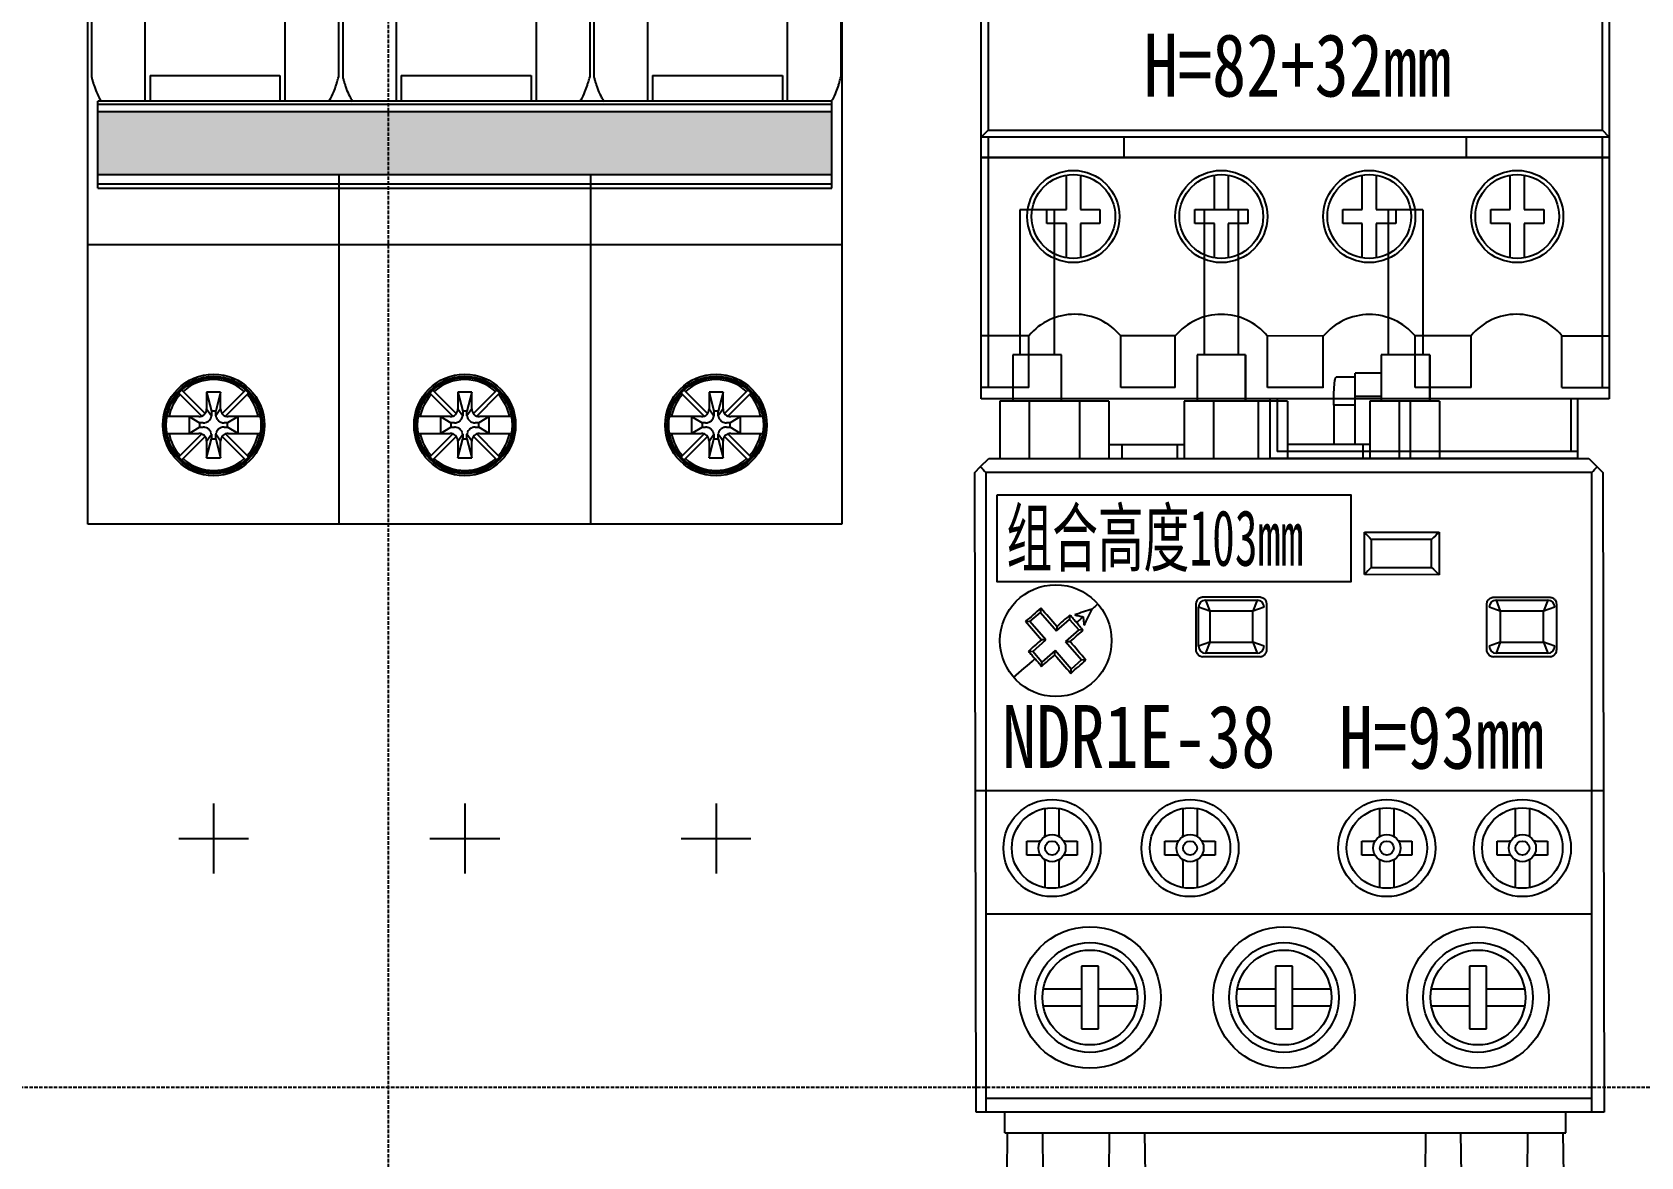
# Model space of a CAD drawing. Extents: x 1014823 to 1015223, y 81094 to 81594.
# Drawn here: x 1014997.7 to 1015112.9, y 81339.4 to 81419.9 of the extents above; entities that cross this region are included whole.
import ezdxf
from ezdxf.enums import TextEntityAlignment as Align

# ---------------------------------------------------------------- set-up
doc = ezdxf.new("R2010")
doc.units = 0
doc.header["$MEASUREMENT"] = 0
doc.linetypes.add('LYJS-XX', pattern=[0.35, 0.25, -0.1])
doc.layers.add('LY-JS-BJ', color=7, linetype='Continuous')
doc.styles.add('-宋体', font='', dxfattribs={"width": 0.8})
doc.styles.add('LY-SJ-元器件', font='', dxfattribs={"width": 0.6, "height": 4})
doc.styles.get('-宋体').set_extended_font_data('SimSun')
doc.styles.get('LY-SJ-元器件').set_extended_font_data('SimSun')

# ---------------------------------------------------------------- blocks, each defined once
blk = doc.blocks.new('热继NDC1 09-12A+NDR1E-38-2022.1')
at = {"color": 0, "linetype": 'Continuous', "lineweight": 25}
for p, q in [((0, -33.53), (0, 36.92)), ((45, 36.92), (45, -33.53)), ((0.5, 14.28), (0.5, -14.28)), ((44.5, -14.28), (44.5, 14.28)), ((0.5, -14.28), (0, -14.78)), ((45, -14.78), (0, -14.78)), ((0.5, -14.28), (44.5, -14.28)), ((0.5, -14.78), (0.5, -32.63)), ((10.25, -16.28), (10.25, -14.78)), ((34.75, -14.78), (34.75, -16.28)), ((45, -14.78), (44.5, -14.28)), ((44.5, -32.71), (44.5, -14.78)), ((0, -16.22), (45, -16.22)), ((45, -16.28), (0, -16.28)), ((6.1, -19.97), (6.1, -17.51)), ((7.1, -17.51), (7.1, -19.97)), ((16.7, -19.97), (16.7, -17.51)), ((17.7, -17.51), (17.7, -19.97)), ((27.3, -19.97), (27.3, -17.51)), ((28.3, -17.51), (28.3, -19.97)), ((37.9, -19.97), (37.9, -17.51)), ((38.9, -17.51), (38.9, -19.97)), ((5.24, -19.99), (2.76, -19.99)), ((2.76, -19.99), (2.76, -30.38)), ((4.7, -19.97), (6.1, -19.97)), ((4.7, -20.97), (4.7, -19.97)), ((5.24, -30.38), (5.24, -19.99)), ((7.1, -19.97), (8.5, -19.97)), ((8.5, -19.97), (8.5, -20.97)), ((15.3, -19.97), (16.7, -19.97)), ((15.3, -20.97), (15.3, -19.97)), ((18.44, -19.99), (15.96, -19.99)), ((15.96, -19.99), (15.96, -30.38)), ((17.7, -19.97), (19.1, -19.97)), ((18.44, -30.38), (18.44, -19.99)), ((19.1, -19.97), (19.1, -20.97)), ((25.9, -19.97), (27.3, -19.97)), ((25.9, -20.97), (25.9, -19.97)), ((28.3, -19.97), (29.7, -19.97)), ((31.64, -19.99), (29.16, -19.99)), ((29.16, -19.99), (29.16, -30.38)), ((29.7, -19.97), (29.7, -20.97)), ((31.66, -30.38), (31.66, -19.99)), ((36.5, -19.97), (37.9, -19.97)), ((36.5, -20.97), (36.5, -19.97)), ((38.9, -19.97), (40.3, -19.97)), ((40.3, -19.97), (40.3, -20.97)), ((6.1, -20.97), (4.7, -20.97)), ((6.1, -23.42), (6.1, -20.97)), ((7.1, -20.97), (7.1, -23.42)), ((8.5, -20.97), (7.1, -20.97)), ((16.7, -20.97), (15.3, -20.97)), ((16.7, -23.42), (16.7, -20.97)), ((17.7, -20.97), (17.7, -23.42)), ((19.1, -20.97), (17.7, -20.97)), ((27.3, -20.97), (25.9, -20.97)), ((27.3, -23.42), (27.3, -20.97)), ((28.3, -20.97), (28.3, -23.42)), ((29.7, -20.97), (28.3, -20.97)), ((37.9, -20.97), (36.5, -20.97)), ((37.9, -23.42), (37.9, -20.97)), ((38.9, -20.97), (38.9, -23.42)), ((40.3, -20.97), (38.9, -20.97)), ((3.4, -29.01), (0, -29.01)), ((3.4, -32.71), (3.4, -29.01)), ((10, -32.71), (10, -29.02)), ((13.9, -32.72), (13.9, -29.02)), ((20.5, -32.72), (20.5, -29.02)), ((24.5, -29.03), (20.5, -29.02)), ((24.5, -32.73), (24.5, -29.03)), ((35.1, -29.01), (31.09, -29.01)), ((35.1, -32.71), (35.1, -29.01)), ((41.6, -32.71), (41.6, -29.01)), ((5.74, -30.38), (2.26, -30.38)), ((2.26, -30.38), (2.26, -33.69)), ((5.74, -33.69), (5.74, -30.38)), ((5.76, -33.69), (5.76, -30.38)), ((18.94, -30.38), (15.46, -30.38)), ((15.46, -30.38), (15.46, -33.69)), ((18.94, -33.69), (18.94, -30.38)), ((18.96, -33.69), (18.96, -30.38)), ((32.14, -30.38), (28.66, -30.38)), ((28.66, -30.38), (28.66, -33.69)), ((32.14, -33.69), (32.14, -30.38)), ((32.16, -33.69), (32.16, -30.38)), ((26.79, -31.98), (25.42, -31.98)), ((26.79, -36.79), (26.79, -31.69)), ((28.66, -31.69), (26.79, -31.69)), ((3.4, -32.71), (0, -32.71)), ((13.9, -32.71), (10, -32.71)), ((24.5, -32.72), (20.5, -32.72)), ((28.66, -33.35), (26.79, -33.35)), ((35.1, -32.71), (31.09, -32.71)), ((41.6, -32.71), (45, -32.71)), ((9.14, -33.69), (1.34, -33.69)), ((1.34, -33.69), (1.34, -37.79)), ((3.44, -33.69), (3.44, -37.79)), ((7.04, -33.69), (7.04, -37.79)), ((9.14, -33.69), (9.14, -37.79)), ((21.94, -33.69), (14.54, -33.69)), ((14.54, -33.69), (14.54, -37.79)), ((16.64, -33.69), (16.64, -37.79)), ((19.84, -33.69), (19.84, -37.79)), ((20.7, -37.79), (20.7, -33.53)), ((21.2, -33.53), (21.2, -37.29)), ((21.94, -33.69), (21.94, -37.79)), ((26.79, -33.98), (25.25, -33.98)), ((25.25, -33.98), (25.25, -36.79)), ((32.84, -33.69), (27.84, -33.69)), ((27.84, -33.69), (27.84, -37.79)), ((29.94, -33.69), (29.94, -37.79)), ((30.74, -33.69), (30.74, -37.79)), ((32.84, -33.69), (32.84, -37.79)), ((42.25, -33.53), (42.25, -37.29)), ((42.75, -37.79), (42.75, -33.53)), ((9.14, -36.79), (14.54, -36.79)), ((10.07, -36.79), (10.07, -37.79)), ((14.04, -36.79), (14.04, -37.79)), ((27.84, -36.79), (21.94, -36.79)), ((27.34, -36.79), (27.34, -37.79)), ((-0.07, -38.4), (0.54, -37.79)), ((0.54, -37.79), (43.54, -37.79)), ((42.75, -37.79), (20.7, -37.79)), ((43.54, -37.79), (44.14, -38.4)), ((-0.46, -38.79), (-0.07, -38.4)), ((-0.36, -84.59), (-0.46, -38.79)), ((0.33, -38.79), (0.34, -84.59)), ((43.75, -38.79), (0.33, -38.79)), ((43.74, -84.59), (43.75, -38.79)), ((44.14, -38.4), (44.54, -38.79)), ((44.54, -38.79), (44.64, -84.59)), ((27.45, -43.08), (32.8, -43.06)), ((27.45, -46.11), (27.45, -43.08)), ((32.27, -43.59), (27.93, -43.59)), ((27.93, -43.59), (27.93, -45.59)), ((32.27, -45.59), (32.27, -43.59)), ((32.8, -43.06), (32.8, -46.12)), ((27.93, -45.59), (32.27, -45.59)), ((32.8, -46.12), (27.45, -46.11)), ((15.4, -51.51), (15.4, -48.21)), ((15.9, -47.71), (19.94, -47.71)), ((16.07, -47.94), (16.37, -48.74)), ((16.07, -47.94), (19.77, -47.94)), ((19.77, -47.94), (19.47, -48.74)), ((20.44, -48.21), (20.44, -51.39)), ((36.22, -51.39), (36.22, -48.23)), ((36.72, -47.73), (40.71, -47.73)), ((36.89, -47.94), (37.19, -48.74)), ((36.89, -47.94), (40.59, -47.94)), ((40.59, -47.94), (40.29, -48.74)), ((41.21, -48.23), (41.21, -51.39)), ((3.18, -49.45), (3.49, -49.47)), ((3.49, -49.47), (4.24, -48.82)), ((4.63, -50.79), (3.49, -49.47)), ((4.26, -48.51), (4.24, -48.82)), ((4.24, -48.82), (5.39, -50.14)), ((5.39, -50.14), (6.33, -49.32)), ((6.35, -49.01), (6.33, -49.32)), ((6.33, -49.32), (6.99, -50.07)), ((16.37, -48.74), (15.57, -48.44)), ((15.57, -51.24), (15.57, -48.44)), ((19.47, -48.74), (16.37, -48.74)), ((16.37, -48.74), (16.37, -50.94)), ((20.27, -48.44), (19.47, -48.74)), ((19.47, -50.94), (19.47, -48.74)), ((37.19, -48.74), (36.39, -48.44)), ((40.29, -48.74), (37.19, -48.74)), ((37.19, -48.74), (37.19, -50.94)), ((41.09, -48.44), (40.29, -48.74)), ((40.29, -50.94), (40.29, -48.74)), ((5.41, -49.82), (5.39, -50.14)), ((6.99, -50.07), (6.04, -50.89)), ((7.3, -50.09), (6.99, -50.07)), ((3.38, -51.59), (3.69, -51.61)), ((3.69, -51.61), (4.63, -50.79)), ((4.35, -52.37), (3.69, -51.61)), ((4.63, -50.79), (4.32, -50.77)), ((5.29, -51.55), (4.35, -52.37)), ((5.27, -51.87), (5.29, -51.55)), ((6.44, -52.87), (5.29, -51.55)), ((6.04, -50.89), (6.36, -50.91)), ((6.04, -50.89), (7.19, -52.21)), ((16.37, -50.94), (15.57, -51.24)), ((16.37, -50.94), (16.07, -51.74)), ((19.77, -51.74), (16.07, -51.74)), ((16.37, -50.94), (19.47, -50.94)), ((20.27, -51.24), (19.47, -50.94)), ((19.47, -50.94), (19.77, -51.74)), ((37.19, -50.94), (36.39, -51.24)), ((37.19, -50.94), (36.89, -51.74)), ((40.59, -51.74), (36.89, -51.74)), ((37.19, -50.94), (40.29, -50.94)), ((41.09, -51.24), (40.29, -50.94)), ((40.29, -50.94), (40.59, -51.74)), ((4.32, -52.68), (4.35, -52.37)), ((6.42, -53.18), (6.44, -52.87)), ((7.19, -52.21), (6.44, -52.87)), ((7.5, -52.23), (7.19, -52.21)), ((19.94, -52.01), (15.9, -52.01)), ((40.71, -52.01), (36.72, -52.01)), ((44.54, -61.59), (-0.41, -61.59)), ((4.57, -64.69), (4.57, -62.86)), ((5.57, -62.86), (5.57, -64.69)), ((14.46, -64.69), (14.46, -62.86)), ((15.46, -62.86), (15.46, -64.69)), ((28.56, -64.69), (28.56, -62.86)), ((29.56, -62.86), (29.56, -64.69)), ((38.27, -64.69), (38.27, -62.86)), ((39.27, -62.86), (39.27, -64.69)), ((3.27, -66.19), (3.27, -65.19)), ((3.27, -65.19), (4.07, -65.19)), ((6.07, -65.19), (6.87, -65.19)), ((6.87, -65.19), (6.87, -66.19)), ((13.16, -66.19), (13.16, -65.19)), ((13.16, -65.19), (13.96, -65.19)), ((15.96, -65.19), (16.76, -65.19)), ((16.76, -65.19), (16.76, -66.19)), ((27.26, -66.19), (27.26, -65.19)), ((27.26, -65.19), (28.06, -65.19)), ((30.06, -65.19), (30.86, -65.19)), ((30.86, -65.19), (30.86, -66.19)), ((36.97, -66.19), (36.97, -65.19)), ((36.97, -65.19), (37.77, -65.19)), ((39.77, -65.19), (40.57, -65.19)), ((40.57, -65.19), (40.57, -66.19)), ((4.07, -66.19), (3.27, -66.19)), ((4.57, -68.53), (4.57, -66.69)), ((5.57, -66.69), (5.57, -68.53)), ((6.87, -66.19), (6.07, -66.19)), ((13.96, -66.19), (13.16, -66.19)), ((14.46, -68.53), (14.46, -66.69)), ((15.46, -66.69), (15.46, -68.53)), ((16.76, -66.19), (15.96, -66.19)), ((28.06, -66.19), (27.26, -66.19)), ((28.56, -68.53), (28.56, -66.69)), ((29.56, -66.69), (29.56, -68.53)), ((30.86, -66.19), (30.06, -66.19)), ((37.77, -66.19), (36.97, -66.19)), ((38.27, -68.53), (38.27, -66.69)), ((39.27, -66.69), (39.27, -68.53)), ((40.57, -66.19), (39.77, -66.19)), ((7.19, -74.14), (7.19, -78.64)), ((8.39, -78.64), (8.39, -74.14)), ((21.09, -74.14), (21.09, -78.64)), ((22.29, -78.64), (22.29, -74.14)), ((34.99, -74.14), (34.99, -78.64)), ((36.19, -78.64), (36.19, -74.14)), ((7.19, -75.79), (4.44, -75.79)), ((11.14, -75.79), (8.39, -75.79)), ((21.09, -75.79), (18.34, -75.79)), ((25.04, -75.79), (22.29, -75.79)), ((34.99, -75.79), (32.24, -75.79)), ((38.94, -75.79), (36.19, -75.79)), ((4.44, -76.99), (7.19, -76.99)), ((8.39, -76.99), (11.14, -76.99)), ((18.34, -76.99), (21.09, -76.99)), ((22.29, -76.99), (25.04, -76.99)), ((32.24, -76.99), (34.99, -76.99)), ((36.19, -76.99), (38.94, -76.99)), ((7.19, -78.64), (8.39, -78.64)), ((21.09, -78.64), (22.29, -78.64)), ((34.99, -78.64), (36.19, -78.64)), ((44.64, -84.59), (-0.36, -84.59)), ((1.69, -86.09), (1.69, -84.59)), ((41.89, -86.09), (41.89, -84.59)), ((1.69, -86.09), (41.89, -86.09)), ((1.85, -89.09), (1.89, -86.09)), ((4.44, -89.09), (4.41, -86.09)), ((9.17, -89.09), (9.2, -86.09)), ((11.76, -89.09), (11.72, -86.09)), ((31.82, -89.09), (31.85, -86.09)), ((34.41, -89.09), (34.37, -86.09)), ((39.14, -89.09), (39.17, -86.09)), ((41.73, -89.09), (41.69, -86.09))]:
    blk.add_line(p, q, dxfattribs=at)
at = {"color": 0}
for p, q in [((13.9, -29.02), (10, -29.02)), ((31.09, -32.71), (31.09, -29.01)), ((41.6, -29.01), (45, -29.01)), ((45, -33.53), (0, -33.53)), ((42.75, -37.29), (21.2, -37.29)), ((0.34, -70.41), (43.74, -70.41)), ((8.39, -74.14), (7.19, -74.14)), ((22.29, -74.14), (21.09, -74.14)), ((36.19, -74.14), (34.99, -74.14))]:
    blk.add_line(p, q, dxfattribs=at)
at = {"color": 0, "linetype": 'Continuous', "lineweight": 25}
for points in [[(25.25, -33.98, -0.001758), (25.25, -33.59, -0.011422), (25.28, -32.87, -0.011426), (25.31, -32.43, -0.009863), (25.33, -32.27, -0.014216), (25.35, -32.14, -0.013097), (25.37, -32.07, -0.030196), (25.39, -32.02, -0.040876), (25.4, -32, -0.145828), (25.41, -31.99, -0.206593), (25.41, -31.99, -0.074019), (25.42, -31.99)], [(-0.07, -38.4, -0.000659), (0.33, -38.79)], [(43.75, -38.79, -0.000662), (44.14, -38.4)], [(27.45, -43.08, 0.000564), (27.93, -43.59)], [(32.8, -43.06, -0.000516), (32.27, -43.59)], [(27.93, -45.59, 0.000564), (27.45, -46.11)], [(32.27, -45.59, -0.000514), (32.8, -46.12)], [(15.4, -48.21, -0.003741), (15.41, -48.16, -0.014995), (15.42, -48.1, -0.027405), (15.43, -48.04, -0.085515), (15.5, -47.91, -0.095494), (15.64, -47.78, -0.073468), (15.76, -47.73, -0.019194), (15.8, -47.72, -0.011323), (15.85, -47.71, -0.003732), (15.9, -47.71)], [(19.94, -47.71, -0.003741), (19.99, -47.71, -0.014992), (20.05, -47.72, -0.027393), (20.11, -47.74, -0.08547), (20.23, -47.8, -0.095503), (20.37, -47.95, -0.073516), (20.41, -48.06, -0.019205), (20.42, -48.11, -0.011328), (20.43, -48.16, -0.003734), (20.44, -48.21)], [(36.22, -48.23, -0.003744), (36.23, -48.18, -0.015012), (36.24, -48.12, -0.027457), (36.25, -48.06, -0.085689), (36.32, -47.93, -0.095508), (36.47, -47.8, -0.073247), (36.58, -47.75, -0.019153), (36.62, -47.74, -0.011307), (36.67, -47.73, -0.003728), (36.72, -47.73)], [(40.71, -47.73, -0.003735), (40.76, -47.73, -0.01496), (40.82, -47.74, -0.027295), (40.87, -47.76, -0.085145), (41, -47.82, -0.095453), (41.14, -47.97, -0.073957), (41.18, -48.08, -0.019291), (41.19, -48.13, -0.011364), (41.2, -48.18, -0.003743), (41.21, -48.23)], [(15.9, -52.01, -0.007427), (15.86, -52.01, -0.055898), (15.77, -51.99, -0.2388), (15.44, -51.69, -0.04704), (15.41, -51.61, -0.019594), (15.41, -51.57, -0.01072), (15.4, -51.54, -0.003889), (15.4, -51.51)], [(20.44, -51.39, -0.010273), (20.43, -51.55, -0.054922), (20.42, -51.64, -0.232608), (20.13, -51.97, -0.044832), (20.05, -52, -0.027772), (20, -52.01, -0.010942), (19.96, -52.01, -0.003969), (19.94, -52.01)], [(36.72, -52.01, -0.00739), (36.68, -52.01, -0.055681), (36.59, -51.99, -0.238735), (36.26, -51.69, -0.047166), (36.23, -51.61, -0.019674), (36.23, -51.57, -0.010761), (36.22, -51.54, -0.036018), (36.22, -51.39)], [(41.21, -51.39, -0.010373), (41.2, -51.55, -0.055344), (41.19, -51.65, -0.232752), (40.9, -51.97, -0.044633), (40.82, -52, -0.027544), (40.77, -52.01, -0.010856), (40.73, -52.01, -0.003939), (40.71, -52.01)], [(0.34, -83.6, 0.00028), (43.74, -83.6)]]:
    blk.add_lwpolyline(points, format="xyb", dxfattribs=at)
at = {"color": 1, "linetype": 'ByBlock'}
blk.add_lwpolyline([(1.13, -40.39), (26.48, -40.39), (26.48, -46.64), (1.13, -46.64)], close=True, dxfattribs=at)
at = {"color": 0, "linetype": 'Continuous', "lineweight": 25, "flags": 128}
for points in [[(8.36, -48.22), (8.31, -48.26), (8.26, -48.31), (8.2, -48.35), (8.15, -48.4), (8.1, -48.44), (8.05, -48.49), (8, -48.53), (7.95, -48.58)], [(4.26, -48.51), (4.13, -48.63), (3.99, -48.75), (3.86, -48.86), (3.72, -48.98), (3.59, -49.1), (3.45, -49.22), (3.31, -49.33), (3.18, -49.45)], [(3.18, -49.45), (3.32, -49.62), (3.46, -49.78), (3.6, -49.95), (3.75, -50.11), (3.89, -50.28), (4.03, -50.44), (4.17, -50.61), (4.32, -50.77)], [(5.41, -49.82), (5.27, -49.66), (5.12, -49.49), (4.98, -49.33), (4.84, -49.16), (4.69, -49), (4.55, -48.84), (4.41, -48.67), (4.26, -48.51)], [(6.35, -49.01), (6.24, -49.11), (6.12, -49.21), (6, -49.31), (5.88, -49.41), (5.76, -49.51), (5.65, -49.62), (5.53, -49.72), (5.41, -49.82)], [(6.83, -49.55), (6.77, -49.48), (6.71, -49.41), (6.65, -49.35), (6.59, -49.28), (6.53, -49.21), (6.47, -49.14), (6.41, -49.07), (6.35, -49.01)], [(7.95, -48.58), (7.79, -48.63), (7.64, -48.68), (7.48, -48.73), (7.33, -48.78), (7.17, -48.83), (7.02, -48.89), (6.86, -48.94), (6.71, -48.99)], [(6.71, -48.99), (6.78, -49.01), (6.86, -49.03), (6.93, -49.05), (7.01, -49.06), (7.08, -49.08), (7.15, -49.1), (7.23, -49.12), (7.3, -49.14)], [(7.3, -49.14), (7.24, -49.19), (7.18, -49.24), (7.12, -49.29), (7.06, -49.34), (7, -49.4), (6.95, -49.45), (6.89, -49.5), (6.83, -49.55)], [(7.3, -50.09), (7.24, -50.03), (7.18, -49.96), (7.12, -49.89), (7.06, -49.82), (7, -49.75), (6.94, -49.69), (6.89, -49.62), (6.83, -49.55)], [(7.3, -49.14), (7.31, -49.21), (7.32, -49.29), (7.33, -49.37), (7.33, -49.44), (7.34, -49.52), (7.35, -49.59), (7.36, -49.67), (7.37, -49.74)], [(7.37, -49.74), (7.44, -49.6), (7.51, -49.45), (7.58, -49.31), (7.66, -49.16), (7.73, -49.01), (7.8, -48.87), (7.88, -48.72), (7.95, -48.58)], [(6.36, -50.91), (6.48, -50.81), (6.6, -50.71), (6.71, -50.61), (6.83, -50.5), (6.95, -50.4), (7.07, -50.3), (7.18, -50.2), (7.3, -50.09)], [(4.32, -50.77), (4.2, -50.87), (4.08, -50.98), (3.96, -51.08), (3.85, -51.18), (3.73, -51.28), (3.61, -51.39), (3.5, -51.49), (3.38, -51.59)], [(3.38, -51.59), (3.44, -51.66), (3.5, -51.73), (3.56, -51.8), (3.62, -51.86), (3.67, -51.93), (3.73, -52), (3.79, -52.07), (3.85, -52.14)], [(7.5, -52.23), (7.36, -52.07), (7.22, -51.9), (7.07, -51.74), (6.93, -51.57), (6.79, -51.41), (6.65, -51.24), (6.51, -51.08), (6.36, -50.91)], [(2.32, -53.47), (2.51, -53.3), (2.7, -53.14), (2.89, -52.97), (3.08, -52.8), (3.28, -52.64), (3.47, -52.47), (3.66, -52.3), (3.85, -52.14)], [(3.85, -52.14), (3.91, -52.2), (3.97, -52.27), (4.03, -52.34), (4.09, -52.41), (4.15, -52.48), (4.21, -52.54), (4.27, -52.61), (4.32, -52.68)], [(4.32, -52.68), (4.44, -52.58), (4.56, -52.48), (4.68, -52.38), (4.8, -52.27), (4.91, -52.17), (5.03, -52.07), (5.15, -51.97), (5.27, -51.87)], [(5.27, -51.87), (5.41, -52.03), (5.55, -52.2), (5.7, -52.36), (5.84, -52.52), (5.98, -52.69), (6.13, -52.85), (6.27, -53.01), (6.42, -53.18)], [(6.42, -53.18), (6.55, -53.06), (6.69, -52.94), (6.82, -52.82), (6.96, -52.71), (7.09, -52.59), (7.23, -52.47), (7.36, -52.35), (7.5, -52.23)]]:
    blk.add_lwpolyline(points, dxfattribs=at)
at = {"color": 0}
for centre, radius in [((6.6, -20.47), 3.3), ((17.2, -20.47), 3.3), ((27.8, -20.47), 3.3), ((38.4, -20.47), 3.3), ((6.6, -20.47), 3), ((17.2, -20.47), 3), ((27.8, -20.47), 3), ((38.4, -20.47), 3), ((5.34, -50.84), 4), ((5.07, -65.69), 3.48), ((14.96, -65.69), 3.48), ((29.06, -65.69), 3.48), ((38.77, -65.69), 3.48), ((5.07, -65.69), 2.88), ((14.96, -65.69), 2.88), ((29.06, -65.69), 2.88), ((38.77, -65.69), 2.88), ((5.07, -65.69), 0.975), ((5.07, -65.69), 0.5), ((14.96, -65.69), 0.975), ((14.96, -65.69), 0.5), ((29.06, -65.69), 0.975), ((29.06, -65.69), 0.5), ((38.77, -65.69), 0.975), ((38.77, -65.69), 0.5), ((7.79, -76.39), 5.07), ((21.69, -76.39), 5.07), ((35.59, -76.39), 5.07), ((7.79, -76.39), 3.93), ((21.69, -76.39), 3.93), ((35.59, -76.39), 3.93), ((7.79, -76.39), 3.4), ((21.69, -76.39), 3.4), ((35.59, -76.39), 3.4)]:
    blk.add_circle(centre, radius, dxfattribs=at)
at = {"color": 0, "linetype": 'Continuous', "lineweight": 25}
for centre, radius, start, end in [((6.7, -31.76), 4.29, 39.6991, 140.1107), ((17.2, -31.78), 4.3, 39.9502, 140.0498), ((27.8, -31.78), 4.29, 40.0802, 140.3006), ((38.35, -31.67), 4.2, 39.2677, 140.7323), ((16.07, -48.44), 0.5, 90, 180), ((19.77, -48.44), 0.5, 0, 90), ((36.89, -48.44), 0.5, 90, 180), ((40.59, -48.44), 0.5, 0, 90), ((16.07, -51.24), 0.5, 180, 270), ((19.77, -51.24), 0.5, 270, 0), ((36.89, -51.24), 0.5, 180, 270), ((40.59, -51.24), 0.5, 270, 0), ((4.07, -64.69), 0.5, 270, 291.8272), ((4.07, -64.69), 0.5, 338.1728, 0), ((6.07, -64.69), 0.5, 180, 201.8272), ((6.07, -64.69), 0.5, 248.1728, 270), ((13.96, -64.69), 0.5, 270, 291.8272), ((13.96, -64.69), 0.5, 338.1728, 0), ((15.96, -64.69), 0.5, 180, 201.8272), ((15.96, -64.69), 0.5, 248.1728, 270), ((28.06, -64.69), 0.5, 270, 291.8272), ((28.06, -64.69), 0.5, 338.1728, 0), ((30.06, -64.69), 0.5, 180, 201.8272), ((30.06, -64.69), 0.5, 248.1728, 270), ((37.77, -64.69), 0.5, 270, 291.8272), ((37.77, -64.69), 0.5, 338.1728, 0), ((39.77, -64.69), 0.5, 180, 201.8272), ((39.77, -64.69), 0.5, 248.1728, 270), ((4.07, -66.69), 0.5, 68.1728, 90), ((4.07, -66.69), 0.5, 0, 21.8272), ((6.07, -66.69), 0.5, 158.1728, 180), ((6.07, -66.69), 0.5, 90, 111.8272), ((13.96, -66.69), 0.5, 68.1728, 90), ((13.96, -66.69), 0.5, 0, 21.8272), ((15.96, -66.69), 0.5, 158.1728, 180), ((15.96, -66.69), 0.5, 90, 111.8272), ((28.06, -66.69), 0.5, 68.1728, 90), ((28.06, -66.69), 0.5, 0, 21.8272), ((30.06, -66.69), 0.5, 158.1728, 180), ((30.06, -66.69), 0.5, 90, 111.8272), ((37.77, -66.69), 0.5, 68.1728, 90), ((37.77, -66.69), 0.5, 0, 21.8272), ((39.77, -66.69), 0.5, 158.1728, 180), ((39.77, -66.69), 0.5, 90, 111.8272)]:
    blk.add_arc(centre, radius, start, end, dxfattribs=at)
at = {"color": 3, "linetype": 'ByBlock', "lineweight": -3, "style": '-宋体', "width": 0.8}
blk.add_text('H=82+32mm', height=4.5, dxfattribs=at).set_placement((22.66, -9.63), align=Align.MIDDLE_CENTER)
at = {"color": 1, "linetype": 'ByBlock', "style": 'LY-SJ-元器件', "width": 0.6}
blk.add_text('组合高度103mm', height=4, dxfattribs=at).set_placement((1.81, -45.48))
at = {"color": 4, "linetype": 'ByBlock', "lineweight": -3, "style": '-宋体', "width": 0.8}
for s, p in [('NDR1E-38', (11.28, -57.7)), ('H=93mm', (32.97, -57.76))]:
    blk.add_text(s, height=4.5, dxfattribs=at).set_placement(p, align=Align.MIDDLE_CENTER)
blk = doc.blocks.new('微端3P-54mm-2022.1')
h = blk.add_hatch(color=0)
h.dxf.hatch_style = 1
h.paths.add_polyline_path([(53.3, -17.47), (53.3, -12.97), (0.7, -12.97), (0.7, -17.47)])
at = {"color": 0}
for p, q in [((0, -42.5), (0, 42.5)), ((54, 42.5), (54, -42.5)), ((18, -42.5), (18, -17.47)), ((36, -17.47), (36, -42.5)), ((54, -22.5), (0, -22.5)), ((54, -42.5), (0, -42.5))]:
    blk.add_line(p, q, dxfattribs=at)
at = {"color": 0, "linetype": 'Continuous', "lineweight": 25}
for p, q in [((4.1, -12.22), (4.1, -0.35)), ((14.1, -0.35), (14.1, -12.22)), ((22.1, -12.22), (22.1, -0.35)), ((32.1, -0.35), (32.1, -12.22)), ((40.1, -12.22), (40.1, -0.35)), ((50.1, -0.35), (50.1, -12.22)), ((0.25, -5.47), (0.25, -10.49)), ((17.95, -5.47), (17.95, -10.49)), ((18.25, -5.47), (18.25, -10.49)), ((35.95, -5.47), (35.95, -10.49)), ((36.25, -5.47), (36.25, -10.49)), ((53.95, -5.47), (53.95, -10.49)), ((4.45, -10.38), (4.45, -12.22)), ((4.45, -10.38), (13.75, -10.38)), ((13.75, -10.38), (13.75, -12.22)), ((22.45, -10.38), (22.45, -12.22)), ((22.45, -10.38), (31.75, -10.38)), ((31.75, -10.38), (31.75, -12.22)), ((40.45, -10.38), (40.45, -12.22)), ((40.45, -10.38), (49.75, -10.38)), ((49.75, -10.38), (49.75, -12.22)), ((53.3, -12.22), (0.7, -12.22)), ((0.7, -18.44), (0.7, -12.22)), ((53.3, -12.44), (0.7, -12.44)), ((53.3, -18.44), (53.3, -12.22)), ((53.3, -12.97), (0.7, -12.97)), ((0.7, -17.47), (53.3, -17.47)), ((0.7, -18.13), (53.3, -18.13)), ((0.7, -18.44), (53.3, -18.44)), ((6.7, -32.89), (6.49, -33.1)), ((6.49, -33.1), (6.6, -33.21)), ((6.6, -33.21), (8.15, -34.76)), ((6.81, -33), (6.7, -32.89)), ((8.39, -34.58), (6.81, -33)), ((8.5, -33.05), (8.85, -34.4)), ((9.5, -33.05), (8.5, -33.05)), ((8.5, -33.05), (8.5, -34.25)), ((9.5, -33.05), (9.15, -34.4)), ((9.5, -34.25), (9.5, -33.05)), ((11.19, -33), (9.61, -34.58)), ((9.85, -34.76), (11.4, -33.21)), ((11.3, -32.89), (11.19, -33)), ((11.51, -33.1), (11.3, -32.89)), ((11.4, -33.21), (11.51, -33.1)), ((24.7, -32.89), (24.49, -33.1)), ((24.49, -33.1), (24.6, -33.21)), ((24.6, -33.21), (26.15, -34.76)), ((24.81, -33), (24.7, -32.89)), ((26.39, -34.58), (24.81, -33)), ((26.5, -33.05), (26.5, -34.25)), ((27.5, -33.05), (26.5, -33.05)), ((26.5, -33.05), (26.85, -34.4)), ((27.5, -33.05), (27.15, -34.4)), ((27.5, -34.25), (27.5, -33.05)), ((29.19, -33), (27.61, -34.58)), ((27.85, -34.76), (29.4, -33.21)), ((29.3, -32.89), (29.19, -33)), ((29.51, -33.1), (29.3, -32.89)), ((29.4, -33.21), (29.51, -33.1)), ((42.7, -32.89), (42.49, -33.1)), ((42.49, -33.1), (42.6, -33.21)), ((42.6, -33.21), (44.15, -34.76)), ((42.81, -33), (42.7, -32.89)), ((44.39, -34.58), (42.81, -33)), ((44.5, -33.05), (44.85, -34.4)), ((45.5, -33.05), (44.5, -33.05)), ((44.5, -33.05), (44.5, -34.25)), ((45.5, -33.05), (45.15, -34.4)), ((45.5, -34.25), (45.5, -33.05)), ((47.19, -33), (45.61, -34.58)), ((45.85, -34.76), (47.4, -33.21)), ((47.3, -32.89), (47.19, -33)), ((47.51, -33.1), (47.3, -32.89)), ((47.4, -33.21), (47.51, -33.1)), ((8.5, -34.25), (8.85, -34.75)), ((9.15, -34.4), (8.85, -34.4)), ((8.85, -34.4), (8.85, -34.75)), ((9.5, -34.25), (9.15, -34.75)), ((9.15, -34.75), (9.15, -34.4)), ((26.5, -34.25), (26.85, -34.75)), ((27.15, -34.4), (26.85, -34.4)), ((26.85, -34.4), (26.85, -34.75)), ((27.5, -34.25), (27.15, -34.75)), ((27.15, -34.75), (27.15, -34.4)), ((44.5, -34.25), (44.85, -34.75)), ((44.85, -34.4), (44.85, -34.75)), ((45.15, -34.4), (44.85, -34.4)), ((45.5, -34.25), (45.15, -34.75)), ((45.15, -34.75), (45.15, -34.4)), ((7.95, -34.8), (5.59, -34.8)), ((7.25, -34.8), (7.25, -36)), ((7.25, -34.8), (8, -35.25)), ((7.25, -36), (8, -35.55)), ((8, -35.25), (8, -35.55)), ((8.25, -35.25), (8, -35.25)), ((8, -35.55), (8.25, -35.55)), ((10, -35.25), (9.75, -35.25)), ((9.75, -35.55), (10, -35.55)), ((10.75, -34.8), (10, -35.25)), ((10, -35.55), (10, -35.25)), ((10.75, -36), (10, -35.55)), ((12.42, -34.8), (10.05, -34.8)), ((10.75, -36), (10.75, -34.8)), ((25.95, -34.8), (23.59, -34.8)), ((25.25, -34.8), (25.25, -36)), ((25.25, -34.8), (26, -35.25)), ((25.25, -36), (26, -35.55)), ((26, -35.25), (26, -35.55)), ((26.25, -35.25), (26, -35.25)), ((26, -35.55), (26.25, -35.55)), ((28, -35.25), (27.75, -35.25)), ((27.75, -35.55), (28, -35.55)), ((28.75, -34.8), (28, -35.25)), ((28, -35.55), (28, -35.25)), ((28.75, -36), (28, -35.55)), ((30.42, -34.8), (28.05, -34.8)), ((28.75, -36), (28.75, -34.8)), ((43.95, -34.8), (41.59, -34.8)), ((43.25, -34.8), (44, -35.25)), ((43.25, -34.8), (43.25, -36)), ((43.25, -36), (44, -35.55)), ((44, -35.25), (44, -35.55)), ((44.25, -35.25), (44, -35.25)), ((44, -35.55), (44.25, -35.55)), ((46, -35.25), (45.75, -35.25)), ((45.75, -35.55), (46, -35.55)), ((46.75, -34.8), (46, -35.25)), ((46, -35.55), (46, -35.25)), ((46.75, -36), (46, -35.55)), ((48.42, -34.8), (46.05, -34.8)), ((46.75, -36), (46.75, -34.8)), ((5.58, -36), (7.95, -36)), ((8.15, -36.04), (6.6, -37.59)), ((6.81, -37.8), (8.39, -36.22)), ((8.5, -36.55), (8.85, -36.05)), ((8.5, -37.75), (8.85, -36.4)), ((8.5, -36.55), (8.5, -37.75)), ((8.85, -36.05), (8.85, -36.4)), ((8.85, -36.4), (9.15, -36.4)), ((9.5, -36.55), (9.15, -36.05)), ((9.15, -36.4), (9.15, -36.05)), ((9.15, -36.4), (9.5, -37.75)), ((9.5, -37.75), (9.5, -36.55)), ((9.61, -36.22), (11.19, -37.8)), ((11.4, -37.59), (9.85, -36.04)), ((10.05, -36), (12.41, -36)), ((23.58, -36), (25.95, -36)), ((26.15, -36.04), (24.6, -37.59)), ((24.81, -37.8), (26.39, -36.22)), ((26.5, -36.55), (26.85, -36.05)), ((26.5, -37.75), (26.85, -36.4)), ((26.5, -36.55), (26.5, -37.75)), ((26.85, -36.05), (26.85, -36.4)), ((26.85, -36.4), (27.15, -36.4)), ((27.15, -36.4), (27.15, -36.05)), ((27.5, -36.55), (27.15, -36.05)), ((27.15, -36.4), (27.5, -37.75)), ((27.5, -37.75), (27.5, -36.55)), ((27.61, -36.22), (29.19, -37.8)), ((29.4, -37.59), (27.85, -36.04)), ((28.05, -36), (30.41, -36)), ((41.58, -36), (43.95, -36)), ((44.15, -36.04), (42.6, -37.59)), ((42.81, -37.8), (44.39, -36.22)), ((44.5, -36.55), (44.85, -36.05)), ((44.5, -37.75), (44.85, -36.4)), ((44.5, -36.55), (44.5, -37.75)), ((44.85, -36.05), (44.85, -36.4)), ((44.85, -36.4), (45.15, -36.4)), ((45.15, -36.4), (45.15, -36.05)), ((45.5, -36.55), (45.15, -36.05)), ((45.15, -36.4), (45.5, -37.75)), ((45.5, -37.75), (45.5, -36.55)), ((45.61, -36.22), (47.19, -37.8)), ((47.4, -37.59), (45.85, -36.04)), ((46.05, -36), (48.41, -36)), ((6.6, -37.59), (6.49, -37.7)), ((6.49, -37.7), (6.7, -37.91)), ((6.7, -37.91), (6.81, -37.8)), ((8.5, -37.75), (9.5, -37.75)), ((11.19, -37.8), (11.3, -37.91)), ((11.3, -37.91), (11.51, -37.7)), ((11.51, -37.7), (11.4, -37.59)), ((24.6, -37.59), (24.49, -37.7)), ((24.49, -37.7), (24.7, -37.91)), ((24.7, -37.91), (24.81, -37.8)), ((26.5, -37.75), (27.5, -37.75)), ((29.19, -37.8), (29.3, -37.91)), ((29.3, -37.91), (29.51, -37.7)), ((29.51, -37.7), (29.4, -37.59)), ((42.6, -37.59), (42.49, -37.7)), ((42.49, -37.7), (42.7, -37.91)), ((42.7, -37.91), (42.81, -37.8)), ((44.5, -37.75), (45.5, -37.75)), ((47.19, -37.8), (47.3, -37.91)), ((47.3, -37.91), (47.51, -37.7)), ((47.51, -37.7), (47.4, -37.59)), ((9, -38.9), (9, -38.65)), ((27, -38.9), (27, -38.65)), ((45, -38.9), (45, -38.65))]:
    blk.add_line(p, q, dxfattribs=at)
at = {"color": 1}
for p, q in [((9, -62.5), (9, -67.5)), ((27, -62.5), (27, -67.5)), ((45, -62.5), (45, -67.5)), ((6.5, -65), (11.5, -65)), ((24.5, -65), (29.5, -65)), ((42.5, -65), (47.5, -65))]:
    blk.add_line(p, q, dxfattribs=at)
at = {"color": 0}
for centre, radius in [((9, -35.4), 3.64), ((9, -35.4), 3.39), ((27, -35.4), 3.64), ((27, -35.4), 3.39), ((45, -35.4), 3.64), ((45, -35.4), 3.39)]:
    blk.add_circle(centre, radius, dxfattribs=at)
at = {"color": 0, "linetype": 'Continuous', "lineweight": 25}
for centre in [(9, -35.4), (27, -35.4), (45, -35.4)]:
    blk.add_circle(centre, 3.5, dxfattribs=at)
for centre, radius, start, end in [((29.64, -1.83), 30.64, 196.4297, 196.8694), ((16.57, -5.82), 16.98, 196.781, 197.5735), ((10.04, -7.88), 10.13, 197.5731, 198.8992), ((6.94, -8.95), 6.85, 198.859, 201.3043), ((4.95, -9.74), 4.71, 201.1482, 208.2485), ((11.23, -8.97), 6.88, 337.958, 342.3373), ((5.6, -7.13), 12.8, 342.1258, 343.1767), ((-11.74, -1.89), 30.91, 343.1981, 343.8522), ((47.64, -1.83), 30.64, 196.4297, 196.8694), ((34.57, -5.82), 16.98, 196.781, 197.5735), ((28.04, -7.88), 10.13, 197.5731, 198.8992), ((24.94, -8.95), 6.85, 198.859, 201.3043), ((22.95, -9.74), 4.71, 201.1482, 208.2485), ((29.23, -8.97), 6.88, 337.958, 342.3373), ((23.6, -7.13), 12.8, 342.1258, 343.1767), ((6.26, -1.89), 30.91, 343.1981, 343.8522), ((65.64, -1.83), 30.64, 196.4297, 196.8694), ((52.57, -5.82), 16.98, 196.781, 197.5735), ((46.04, -7.88), 10.13, 197.5731, 198.8992), ((42.94, -8.95), 6.85, 198.859, 201.3043), ((40.95, -9.74), 4.71, 201.1482, 208.2485), ((47.23, -8.97), 6.88, 337.958, 342.3373), ((41.6, -7.13), 12.8, 342.1258, 343.1767), ((24.26, -1.89), 30.91, 343.1981, 343.8522), ((13.72, -5.01), 14.67, 208.3279, 209.4703), ((7.43, -6.37), 11.43, 329.2292, 329.8147), ((13.65, -9.95), 4.27, 329.3774, 337.9794), ((31.72, -5.01), 14.67, 208.3279, 209.4703), ((25.43, -6.37), 11.43, 329.2292, 329.8147), ((31.65, -9.95), 4.27, 329.3774, 337.9794), ((49.72, -5.01), 14.67, 208.3279, 209.4703), ((43.43, -6.37), 11.43, 329.2292, 329.8147), ((49.65, -9.95), 4.27, 329.3774, 337.9794), ((9, -35.4), 3.25, 47.6454, 132.3546), ((27, -35.4), 3.25, 47.6454, 132.3546), ((45, -35.4), 3.25, 47.6454, 132.3546), ((9, -35.4), 3.25, 137.6454, 169.3613), ((9, -35.4), 3.25, 10.6387, 42.3546), ((27, -35.4), 3.25, 137.6454, 169.3613), ((27, -35.4), 3.25, 10.6387, 42.3546), ((45, -35.4), 3.25, 137.6454, 169.3613), ((45, -35.4), 3.25, 10.6387, 42.3546), ((7.95, -34.25), 0.552, 270, 360), ((10.05, -34.25), 0.552, 180, 270), ((25.95, -34.25), 0.552, 270, 360), ((28.05, -34.25), 0.552, 180, 270), ((43.95, -34.25), 0.552, 270, 360), ((46.05, -34.25), 0.552, 180, 270), ((8.06, -32.94), 2.31, 274.6869, 276.011), ((8.06, -37.85), 2.31, 83.234, 85.2255), ((8.18, -33.98), 1.27, 275.7409, 278.1372), ((8.23, -36.39), 0.834, 77.8753, 83.3489), ((8.25, -34.5), 0.747, 278.1332, 282.1859), ((8.31, -34.74), 0.494, 282.0203, 298.836), ((8.3, -36.06), 0.5, 58.0737, 77.8061), ((8.23, -34.62), 0.641, 299.0084, 316.9423), ((8.23, -36.18), 0.636, 37.8376, 58.3835), ((8.33, -34.71), 0.506, 316.5183, 337.4465), ((8.03, -34.58), 0.834, 337.6013, 343.0532), ((6.62, -34.15), 2.31, 342.9388, 344.9228), ((11.38, -34.15), 2.31, 195.0773, 196.4013), ((10.39, -34.45), 1.27, 196.1312, 198.5273), ((9.89, -34.61), 0.747, 198.5233, 202.5755), ((9.65, -34.71), 0.49, 202.3673, 217.7617), ((9.77, -34.62), 0.636, 218.1132, 238.5766), ((9.77, -36.18), 0.641, 119.0082, 136.9423), ((9.7, -34.74), 0.5, 238.269, 257.922), ((9.69, -36.05), 0.494, 102.021, 118.8359), ((9.77, -34.41), 0.834, 257.9903, 263.442), ((9.75, -36.3), 0.747, 98.1342, 102.1867), ((9.82, -36.82), 1.27, 95.7421, 98.1383), ((9.94, -32.94), 2.31, 263.3277, 265.3115), ((9.94, -37.85), 2.31, 94.6881, 96.0122), ((26.06, -32.94), 2.31, 274.6869, 276.011), ((26.06, -37.85), 2.31, 83.234, 85.2255), ((26.18, -33.98), 1.27, 275.7409, 278.1372), ((26.23, -36.39), 0.834, 77.8753, 83.3489), ((26.25, -34.5), 0.747, 278.1332, 282.1859), ((26.31, -34.74), 0.494, 282.0203, 298.836), ((26.3, -36.06), 0.5, 58.0737, 77.8061), ((26.23, -34.62), 0.641, 299.0084, 316.9423), ((26.23, -36.18), 0.636, 37.8376, 58.3835), ((26.33, -34.71), 0.506, 316.5183, 337.4465), ((26.03, -34.58), 0.834, 337.6013, 343.0532), ((24.62, -34.15), 2.31, 342.9388, 344.9228), ((29.38, -34.15), 2.31, 195.0773, 196.4013), ((28.39, -34.45), 1.27, 196.1312, 198.5273), ((27.89, -34.61), 0.747, 198.5233, 202.5755), ((27.65, -34.71), 0.49, 202.3673, 217.7617), ((27.77, -34.62), 0.636, 218.1132, 238.5766), ((27.77, -36.18), 0.641, 119.0082, 136.9423), ((27.7, -34.74), 0.5, 238.269, 257.922), ((27.69, -36.05), 0.494, 102.021, 118.8359), ((27.77, -34.41), 0.834, 257.9903, 263.442), ((27.75, -36.3), 0.747, 98.1342, 102.1867), ((27.82, -36.82), 1.27, 95.7421, 98.1383), ((27.94, -32.94), 2.31, 263.3277, 265.3115), ((27.94, -37.85), 2.31, 94.6881, 96.0122), ((44.06, -32.94), 2.31, 274.6869, 276.011), ((44.06, -37.85), 2.31, 83.234, 85.2255), ((44.18, -33.98), 1.27, 275.7409, 278.1372), ((44.23, -36.39), 0.834, 77.8753, 83.3489), ((44.25, -34.5), 0.747, 278.1332, 282.1859), ((44.31, -34.74), 0.494, 282.0203, 298.836), ((44.3, -36.06), 0.5, 58.0737, 77.8061), ((44.23, -34.62), 0.641, 299.0084, 316.9423), ((44.23, -36.18), 0.636, 37.8376, 58.3835), ((44.33, -34.71), 0.506, 316.5183, 337.4465), ((44.03, -34.58), 0.834, 337.6013, 343.0532), ((42.62, -34.15), 2.31, 342.9388, 344.9228), ((47.38, -34.15), 2.31, 195.0773, 196.4013), ((46.39, -34.45), 1.27, 196.1312, 198.5273), ((45.89, -34.61), 0.747, 198.5233, 202.5755), ((45.65, -34.71), 0.49, 202.3673, 217.7617), ((45.77, -34.62), 0.636, 218.1132, 238.5766), ((45.77, -36.18), 0.641, 119.0082, 136.9423), ((45.7, -34.74), 0.5, 238.269, 257.922), ((45.69, -36.05), 0.494, 102.021, 118.8359), ((45.77, -34.41), 0.834, 257.9903, 263.442), ((45.75, -36.3), 0.747, 98.1342, 102.1867), ((45.82, -36.82), 1.27, 95.7421, 98.1383), ((45.94, -32.94), 2.31, 263.3277, 265.3115), ((45.94, -37.85), 2.31, 94.6881, 96.0122), ((9, -35.4), 3.25, 190.6387, 222.3546), ((7.95, -36.55), 0.552, 0, 90), ((8.35, -36.08), 0.49, 22.029, 37.4855), ((8.11, -36.18), 0.747, 18.1694, 22.2379), ((7.61, -36.35), 1.27, 15.7681, 18.1735), ((6.61, -36.64), 2.31, 14.7102, 16.0393), ((11.38, -36.65), 2.31, 162.9388, 164.9228), ((9.97, -36.21), 0.834, 157.6013, 163.0532), ((9.67, -36.09), 0.506, 136.5183, 157.4465), ((10.05, -36.55), 0.552, 90, 180), ((9, -35.4), 3.25, 317.6454, 349.3613), ((27, -35.4), 3.25, 190.6387, 222.3546), ((25.95, -36.55), 0.552, 0, 90), ((26.35, -36.08), 0.49, 22.029, 37.4855), ((26.11, -36.18), 0.747, 18.1694, 22.2379), ((25.61, -36.35), 1.27, 15.7681, 18.1735), ((24.61, -36.64), 2.31, 14.7102, 16.0393), ((29.38, -36.65), 2.31, 162.9388, 164.9228), ((27.97, -36.21), 0.834, 157.6013, 163.0532), ((27.67, -36.09), 0.506, 136.5183, 157.4465), ((28.05, -36.55), 0.552, 90, 180), ((27, -35.4), 3.25, 317.6454, 349.3613), ((45, -35.4), 3.25, 190.6387, 222.3546), ((43.95, -36.55), 0.552, 0, 90), ((44.35, -36.08), 0.49, 22.029, 37.4855), ((44.11, -36.18), 0.747, 18.1694, 22.2379), ((43.61, -36.35), 1.27, 15.7681, 18.1735), ((42.61, -36.64), 2.31, 14.7102, 16.0393), ((47.38, -36.65), 2.31, 162.9388, 164.9228), ((45.97, -36.21), 0.834, 157.6013, 163.0532), ((45.67, -36.09), 0.506, 136.5183, 157.4465), ((46.05, -36.55), 0.552, 90, 180), ((45, -35.4), 3.25, 317.6454, 349.3613), ((9, -35.4), 3.25, 227.6454, 312.3546), ((27, -35.4), 3.25, 227.6454, 312.3546), ((45, -35.4), 3.25, 227.6454, 312.3546)]:
    blk.add_arc(centre, radius, start, end, dxfattribs=at)

msp = doc.modelspace()

# ---------------------------------------------------------------- linework, layer by layer
at = {"layer": 'LY-JS-BJ', "color": 4, "linetype": 'LYJS-XX', "lineweight": -3}
for p, q in [((1015023.15, 81594.39), (1015023.15, 81094.39)), ((1014823.15, 81344.39), (1015223.15, 81344.39))]:
    msp.add_line(p, q, dxfattribs=at)

# ---------------------------------------------------------------- block references
at = {"color": 2}
for name, p in [('热继NDC1 09-12A+NDR1E-38-2022.1', (1015065.65, 81427.19)), ('微端3P-54mm-2022.1', (1015001.65, 81427.19))]:
    msp.add_blockref(name, p, dxfattribs=at)

doc.saveas('drawing.dxf')
